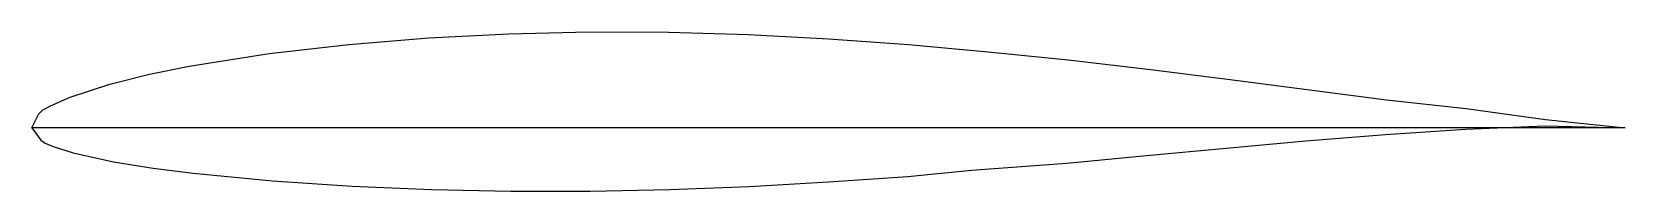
# Model space of a CAD drawing. Header units: metres. Extents: x 0 to 140, y -6 to 8.
import ezdxf

# ---------------------------------------------------------------- set-up
doc = ezdxf.new("R2010")
doc.units = ezdxf.units.M

msp = doc.modelspace()

# ---------------------------------------------------------------- linework, layer by layer
for p, q in [((41.846, 8.262), (48.861, 8.43)), ((48.861, 8.43), (55.875, 8.401)), ((55.875, 8.401), (62.889, 8.194)), ((20.816, 6.522), (27.823, 7.326)), ((27.823, 7.326), (34.834, 7.895)), ((34.834, 7.895), (41.846, 8.262)), ((62.889, 8.194), (69.9, 7.827)), ((69.9, 7.827), (76.908, 7.319)), ((76.908, 7.319), (83.913, 6.691)), ((13.815, 5.42), (20.816, 6.522)), ((83.913, 6.691), (90.915, 5.961)), ((90.915, 5.961), (97.91, 5.15)), ((6.831, 3.849), (10.32, 4.714)), ((10.32, 4.714), (13.815, 5.42)), ((97.91, 5.15), (104.903, 4.279)), ((104.903, 4.279), (111.89, 3.375)), ((3.352, 2.711), (6.831, 3.849)), ((111.89, 3.375), (118.872, 2.462)), ((0.601, 1.225), (0.935, 1.548)), ((0.935, 1.548), (1.624, 1.928)), ((1.624, 1.928), (3.352, 2.711)), ((118.872, 2.462), (125.849, 1.694)), ((125.849, 1.694), (132.824, 0.741)), ((0, 0), (0.601, 1.225)), ((139.8, 0), (0, 0)), ((0, 0), (0.797, -1.085)), ((125.791, -0.122), (132.796, 0.168)), ((132.796, 0.168), (139.8, 0)), ((132.824, 0.741), (139.8, 0)), ((0.797, -1.085), (1.162, -1.352)), ((1.162, -1.352), (1.871, -1.629)), ((104.797, -1.777), (111.79, -1.149)), ((111.79, -1.149), (118.788, -0.58)), ((118.788, -0.58), (125.791, -0.122)), ((1.871, -1.629), (3.638, -2.191)), ((3.638, -2.191), (7.149, -2.965)), ((90.825, -3.081), (97.81, -2.433)), ((97.81, -2.433), (104.797, -1.777)), ((7.149, -2.965), (10.65, -3.529)), ((10.65, -3.529), (14.145, -3.975)), ((14.145, -3.975), (21.124, -4.64)), ((76.872, -4.257), (82.448, -3.696)), ((82.448, -3.696), (90.825, -3.081)), ((21.124, -4.64), (28.097, -5.1)), ((28.097, -5.1), (35.066, -5.392)), ((35.066, -5.392), (42.034, -5.544)), ((42.034, -5.544), (48.999, -5.55)), ((48.999, -5.55), (55.965, -5.406)), ((55.965, -5.406), (62.931, -5.132)), ((62.931, -5.132), (69.9, -4.743)), ((69.9, -4.743), (76.872, -4.257))]:
    msp.add_line(p, q)

doc.saveas('drawing.dxf')
